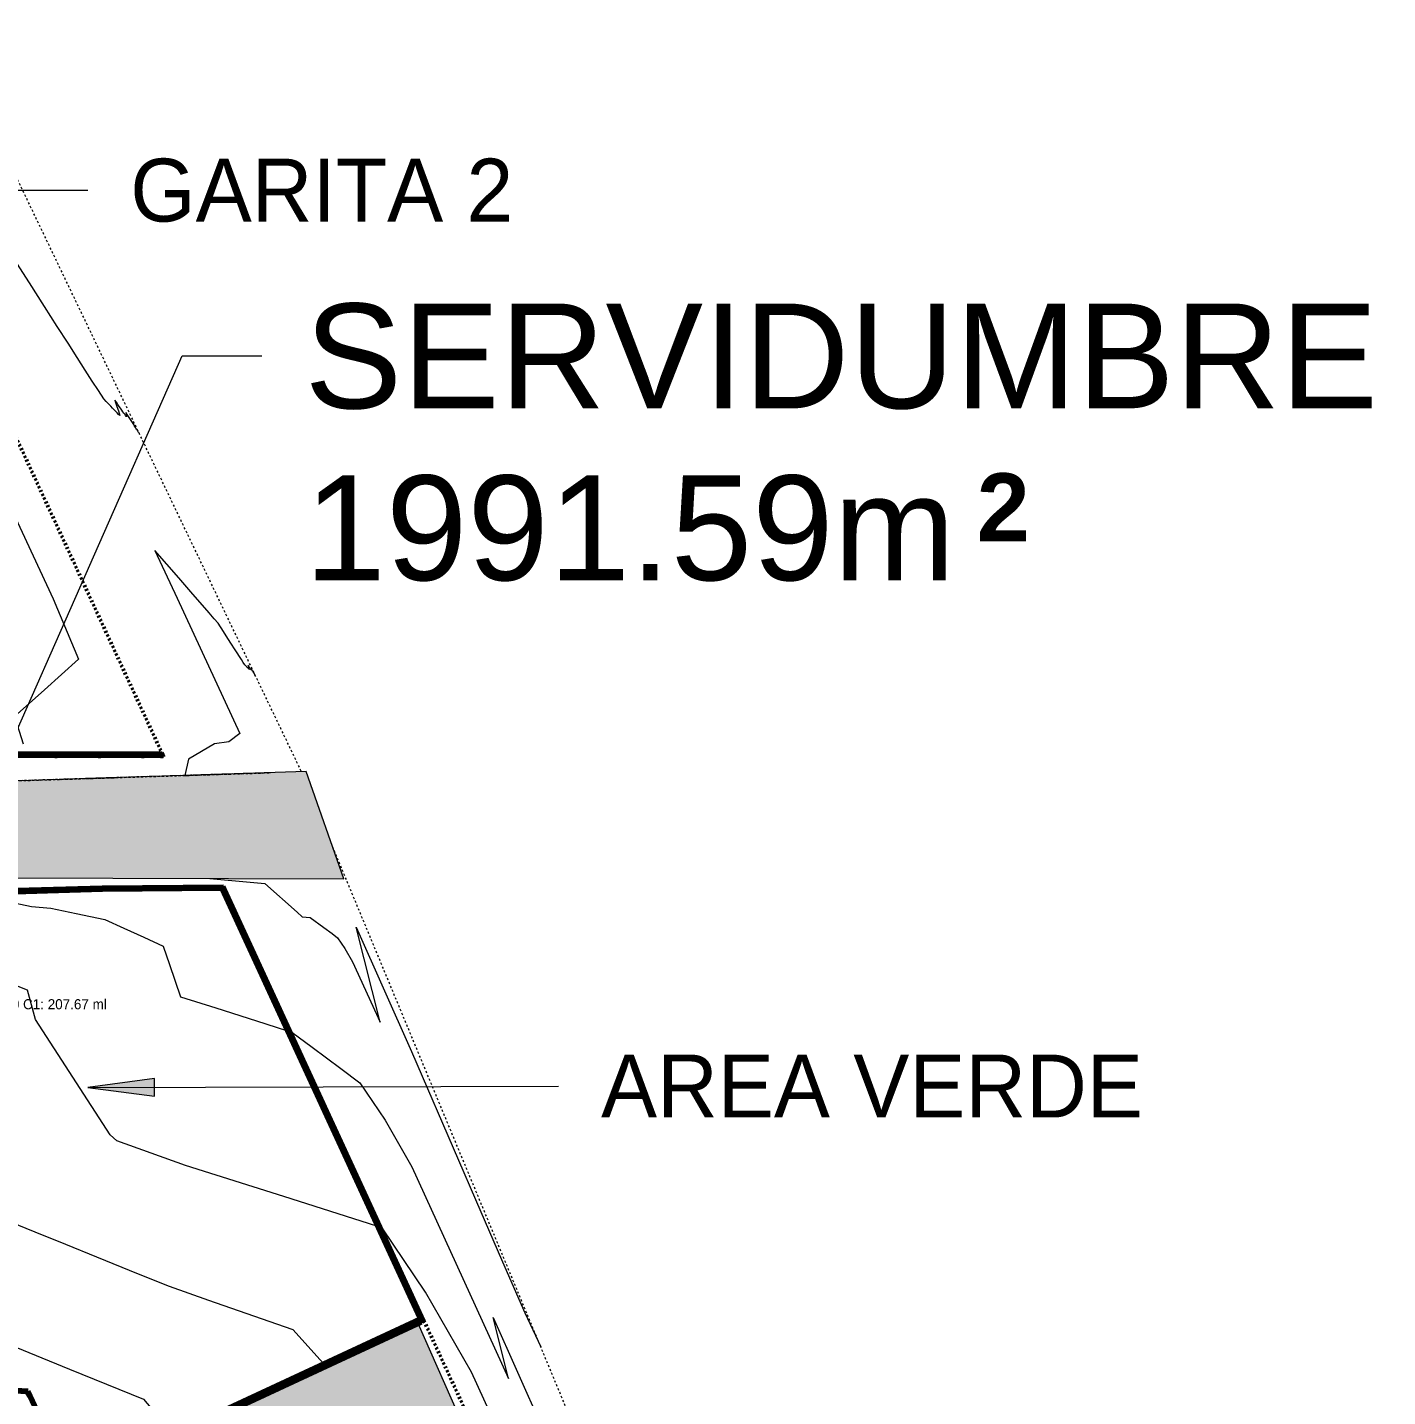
# Model space of a CAD drawing. Header units: metres. Extents: x -490 to 202, y -217 to 332.
# Drawn here: x 103.3 to 168.2, y -42.1 to 23.2 of the extents above; entities that cross this region are included whole.
import ezdxf

# ---------------------------------------------------------------- set-up
doc = ezdxf.new("R2010")
doc.units = ezdxf.units.M
doc.linetypes.add('0-2', pattern=[0.00106, 0.00053, -0.00053])
doc.linetypes.add('Trazo', pattern=[0.00635, 0.003175, -0.003175])
doc.layers.add('A-DETL', color=94, linetype='Continuous', lineweight=9, true_color=0x00a600)
doc.layers.add('C-TOPO-MAJR', color=66, linetype='Continuous', lineweight=18, true_color=0x647b04)
for name, color, linetype, lineweight in [('A-DETL-GENF', 7, 'Continuous', 9), ('A-DETL-THIN', 7, 'Continuous', 9), ('A-FLOR-HRAL', 7, 'Continuous', 9), ('A-GENM', 7, 'Continuous', 9), ('C-TOPO', 7, '0-2', 9), ('G-ANNO-TEXT', 7, 'Continuous', 9)]:
    doc.layers.add(name, color=color, linetype=linetype, lineweight=lineweight)
doc.layers.add('CUANT MURO PERIMETRAL H2.10', color=4, linetype='Continuous')
doc.layers.add('CUANT MURO PERIMETRAL H3.00', color=5, linetype='Continuous')
doc.styles.add('Arial_B_1', font='arial.ttf', dxfattribs={"height": 5})
doc.styles.add('Arial_B_2', font='arial.ttf', dxfattribs={"height": 3.249454})
doc.styles.add('Bahnschrift_B', font='bahnschrift.ttf', dxfattribs={"height": 3})

# ---------------------------------------------------------------- blocks, each defined once
blk = doc.blocks.new('Placa corriente - Placa corriente 200x50x3cm-V6-PLANTA DE MURO PERIMETRAL')
at = {"layer": 'A-GENM', "true_color": 0x7f7f7f}
blk.add_hatch(color=8, dxfattribs=at).paths.add_polyline_path([(-0.989, 0.007), (0.989, 0.007), (0.989, 0.025), (-0.989, 0.025)])
at = {"layer": 'A-GENM'}
for p, q in [((0.989, 0.025), (-0.989, 0.025)), ((-0.989, 0.025), (-0.989, 0.007)), ((0.989, 0.007), (0.989, 0.025))]:
    blk.add_line(p, q, dxfattribs=at)
blk = doc.blocks.new('Barandilla - Poteau de fin - 12x12x4 cm-1835587-PLANTA DE MURO PERIMETRAL')
at = {"layer": 'A-FLOR-HRAL', "true_color": 0xc8cac5}
blk.add_hatch(color=9, dxfattribs=at).paths.add_polyline_path([(0.06, -0.06), (0, -0.06), (0, 0.035), (0.02, 0.035), (0.02, 0.06), (0.06, 0.06)])
at = {"layer": 'A-FLOR-HRAL'}
for p, q in [((0.02, 0.035), (0, 0.035)), ((0.06, 0.06), (0.02, 0.06)), ((0.02, 0.06), (0.02, 0.035)), ((0.06, 0.06), (0.06, -0.06)), ((0, -0.06), (0.06, -0.06))]:
    blk.add_line(p, q, dxfattribs=at)
blk = doc.blocks.new('Barandilla - Plaques lisses - 200x25x4 cm-V78-PLANTA DE MURO PERIMETRAL')
at = {"layer": 'A-FLOR-HRAL', "true_color": 0xc8cac5}
for points in [[(0.02, -1), (0, -1), (0, 1), (0.02, 1), (0.02, -0.975)], [(0.03, -0.975), (0.02, -0.975), (0.03, -0.975)]]:
    blk.add_hatch(color=9, dxfattribs=at).paths.add_polyline_path(points)
at = {"layer": 'A-FLOR-HRAL'}
for p, q in [((0.02, 0.975), (0.02, -0.975)), ((0.02, 0.975), (0.02, -0.975)), ((0.03, -0.975), (0.03, 0.975))]:
    blk.add_line(p, q, dxfattribs=at)
blk = doc.blocks.new('Barandilla - Poteau du milieu - 12x12x4 cm-1835430-PLANTA DE MURO PERIMETRAL')
at = {"layer": 'A-FLOR-HRAL', "true_color": 0xc8cac5}
blk.add_hatch(color=9, dxfattribs=at).paths.add_polyline_path([(0.06, -0.06), (0.02, -0.06), (0.02, -0.035), (0, -0.035), (0, 0.035), (0.02, 0.035), (0.02, 0.06), (0.06, 0.06)])
at = {"layer": 'A-FLOR-HRAL'}
for p, q in [((0.02, 0.035), (0, 0.035)), ((0.06, 0.06), (0.02, 0.06)), ((0.02, 0.06), (0.02, 0.035)), ((0.06, 0.06), (0.06, -0.06)), ((0, -0.035), (0.02, -0.035)), ((0.02, -0.035), (0.02, -0.06)), ((0.02, -0.06), (0.06, -0.06))]:
    blk.add_line(p, q, dxfattribs=at)
blk = doc.blocks.new('Barandilla - Plaques lisses - 200x25x4 cm-V84-PLANTA DE MURO PERIMETRAL')
at = {"layer": 'A-FLOR-HRAL', "true_color": 0xc8cac5}
for points in [[(0.02, -1), (0, -1), (0.01, 1), (0.02, 1), (0.02, -0.975)], [(0.03, -0.975), (0.02, -0.975), (0.03, -0.975)]]:
    blk.add_hatch(color=9, dxfattribs=at).paths.add_polyline_path(points)
at = {"layer": 'A-FLOR-HRAL'}
for p, q in [((0.02, 0.975), (0.02, -0.975)), ((0.02, 0.975), (0.02, -0.975)), ((0.03, -0.975), (0.03, 0.975))]:
    blk.add_line(p, q, dxfattribs=at)
blk = doc.blocks.new('Barandilla - Poteau du milieu - 12x12x4 cm-1835603-PLANTA DE MURO PERIMETRAL')
at = {"layer": 'A-FLOR-HRAL', "true_color": 0xc8cac5}
blk.add_hatch(color=9, dxfattribs=at).paths.add_polyline_path([(0.06, -0.06), (0.02, -0.06), (0.02, -0.035), (0, -0.035), (0, 0.035), (0.02, 0.035), (0.02, 0.06), (0.06, 0.06)])
at = {"layer": 'A-FLOR-HRAL'}
for p, q in [((0.02, 0.035), (0, 0.035)), ((0.06, 0.06), (0.02, 0.06)), ((0.02, 0.06), (0.02, 0.035)), ((0.06, 0.06), (0.06, -0.06)), ((0, -0.035), (0.02, -0.035)), ((0.02, -0.035), (0.02, -0.06)), ((0.02, -0.06), (0.06, -0.06))]:
    blk.add_line(p, q, dxfattribs=at)
blk = doc.blocks.new('Barandilla - Barandilla-1835155-PLANTA DE MURO PERIMETRAL')
at = {"extrusion": (0, 0, -1), "zscale": -1, "rotation": 270.1094747386188}
for name, p in [('Barandilla - Plaques lisses - 200x25x4 cm-V78-PLANTA DE MURO PERIMETRAL', (-103.585, -11.536)), ('Barandilla - Poteau du milieu - 12x12x4 cm-1835430-PLANTA DE MURO PERIMETRAL', (-104.62, -11.538)), ('Barandilla - Plaques lisses - 200x25x4 cm-V84-PLANTA DE MURO PERIMETRAL', (-105.655, -11.54)), ('Barandilla - Poteau du milieu - 12x12x4 cm-1835430-PLANTA DE MURO PERIMETRAL', (-106.69, -11.542)), ('Barandilla - Plaques lisses - 200x25x4 cm-V84-PLANTA DE MURO PERIMETRAL', (-107.725, -11.544)), ('Barandilla - Poteau du milieu - 12x12x4 cm-1835603-PLANTA DE MURO PERIMETRAL', (-108.76, -11.546)), ('Barandilla - Poteau de fin - 12x12x4 cm-1835587-PLANTA DE MURO PERIMETRAL', (-109.66, -11.548))]:
    blk.add_blockref(name, p, dxfattribs=at)

msp = doc.modelspace()

# ---------------------------------------------------------------- hatches: boundary and pattern name
at = {"layer": 'A-DETL-GENF', "true_color": 0x00ffff}
h = msp.add_hatch(color=4, dxfattribs=at)
h.paths.add_polyline_path([(105.222, -46.357), (122.044, -38.544), (121.981, -38.408), (105.295, -46.157), (103.289, -41.838), (98.136, -41.563), (99.098, -23.589), (-20.032, -17.217), (-20.993, -35.193), (-45.109, -33.904), (-45.109, -34.054), (-20.852, -35.351), (-19.89, -17.375), (98.94, -23.731), (97.979, -41.704), (103.191, -41.983), (104.448, -44.691)])
h.paths.add_polyline_path([(-49.96, -33.794), (-48.991, -15.668), (-80.475, -13.984), (-80.624, -13.134), (-80.815, -12.293), (-81.049, -11.462), (-81.324, -10.644), (-81.64, -9.841), (-81.813, -9.445), (-81.95, -9.507), (-81.609, -10.316), (-81.309, -11.141), (-81.053, -11.981), (-80.841, -12.832), (-80.673, -13.694), (-80.605, -14.127), (-49.148, -15.81), (-50.11, -33.786)])
h.paths.add_polyline_path([(-104.928, -26.815), (-93.033, -19.484), (-93.5, -19.151), (-93.515, -19.119), (-93.652, -19.181), (-93.62, -19.249), (-93.304, -19.475), (-104.873, -26.605), (-114.811, -8.823), (-114.945, -8.891), (-107.257, -22.647)])
h.paths.add_polyline_path([(-94.477, -17.359), (-94.34, -17.297), (-97.107, -11.186), (-97.244, -11.248), (-95.077, -16.034)])
h.paths.add_polyline_path([(-113.285, 7.927), (-113.135, 7.936), (-113.198, 8.336), (-113.348, 8.323), (-113.331, 8.215)])
h.paths.add_polyline_path([(-113.371, 8.472), (-113.221, 8.485), (-121.797, 62.923), (-74.127, 70.433), (-69.189, 39.09), (-58.6, 40.758), (-54.752, 16.334), (-60.185, 15.478), (-59.976, 14.149), (-58.189, 11.141), (-58.016, 11.145), (-59.832, 14.201), (-60.013, 15.353), (-54.58, 16.209), (-58.475, 40.929), (-69.064, 39.261), (-74.002, 70.604), (-121.969, 63.048), (-113.521, 9.423)])
h.paths.add_polyline_path([(65.881, 38.428), (82.984, 46.371), (76.411, 60.595), (59.281, 52.639), (62.574, 45.547), (62.71, 45.61), (59.48, 52.566), (76.338, 60.396), (82.785, 46.444), (65.954, 38.627), (63.553, 43.797), (63.417, 43.733), (64.52, 41.358)])
h.paths.add_polyline_path([(-239.123, 228.663), (-231.116, 230.391), (-231.147, 230.538), (-239.044, 228.834), (-251.485, 252.325), (-231.634, 255.506), (-226.464, 231.548), (-229.192, 230.959), (-229.161, 230.813), (-226.286, 231.433), (-231.517, 255.676), (-251.716, 252.44), (-246.123, 241.88)])
at = {"layer": 'A-DETL-GENF', "true_color": 0x0000ff}
h = msp.add_hatch(color=5, dxfattribs=at)
h.paths.add_polyline_path([(122.044, -38.543), (122.18, -38.48), (112.605, -17.734), (106.829, -17.783), (92.665, -18.205), (82.757, -18.714), (59.119, -19.256), (44.277, -18.719), (29.226, -15.706), (10.599, -10.167), (-9.563, -4.566), (-25.721, -1.021), (-43.893, 0.638), (-53.874, 1.663), (-58.09, 1.903), (-62.208, 1.982), (-66.746, 2.693), (-75.408, 2.12), (-77.815, 1.694), (-79.423, 1.75), (-83.064, 0.069), (-83.327, -0.091), (-83.399, -0.139), (-83.556, -0.259), (-83.705, -0.387), (-83.916, -0.603), (-83.978, -0.672), (-84.1, -0.826), (-84.213, -0.988), (-84.315, -1.157), (-84.407, -1.332), (-84.487, -1.512), (-84.556, -1.696), (-84.613, -1.885), (-84.659, -2.077), (-84.692, -2.271), (-84.713, -2.467), (-84.719, -2.807), (-84.718, -2.861), (-84.702, -3.058), (-84.674, -3.253), (-84.634, -3.446), (-84.581, -3.636), (-84.517, -3.823), (-84.441, -4.005), (-81.95, -9.507), (-81.813, -9.445), (-84.38, -3.762), (-84.443, -3.577), (-84.493, -3.388), (-84.532, -3.196), (-84.557, -3.002), (-84.57, -2.807), (-84.57, -2.611), (-84.558, -2.416), (-84.533, -2.222), (-84.495, -2.03), (-84.445, -1.841), (-84.382, -1.656), (-84.308, -1.475), (-84.222, -1.299), (-84.125, -1.13), (-84.017, -0.967), (-83.898, -0.811), (-83.71, -0.603), (-83.632, -0.525), (-83.486, -0.395), (-83.327, -0.273), (-83.169, -0.166), (-83, -0.067), (-82.825, 0.02), (-79.392, 1.599), (-77.805, 1.544), (-75.39, 1.971), (-66.753, 2.542), (-62.222, 1.832), (-58.096, 1.753), (-53.758, 1.5), (-43.005, 0.406), (-25.744, -1.169), (-9.6, -4.711), (10.757, -10.371), (29.189, -15.852), (44.259, -18.868), (59.144, -19.405), (82.762, -18.864), (92.671, -18.355), (106.831, -17.933), (112.509, -17.885), (121.981, -38.408)])
h.paths.add_polyline_path([(109.748, -11.548), (109.679, -11.398), (75.647, -11.333), (42.569, -8.333), (6.866, 0.166), (6.727, 0.399), (6.599, 0.638), (6.482, 0.883), (6.376, 1.133), (6.215, 1.601), (6.201, 1.646), (6.131, 1.908), (6.073, 2.173), (6.028, 2.44), (5.995, 2.709), (5.974, 2.98), (5.967, 3.251), (5.971, 3.522), (5.99, 3.806), (6.019, 4.062), (6.061, 4.33), (6.116, 4.595), (6.182, 4.858), (6.262, 5.118), (6.352, 5.373), (6.455, 5.624), (6.643, 6.01), (6.695, 6.111), (6.831, 6.345), (6.979, 6.573), (7.136, 6.793), (7.304, 7.006), (7.481, 7.212), (9.826, 9.799), (9.715, 9.9), (7.193, 7.108), (7.025, 6.895), (6.867, 6.675), (6.719, 6.449), (6.473, 6.01), (6.455, 5.977), (6.339, 5.732), (6.234, 5.482), (6.141, 5.228), (6.059, 4.97), (5.988, 4.709), (5.93, 4.445), (5.884, 4.178), (5.841, 3.806), (5.827, 3.64), (5.817, 3.369), (5.819, 3.099), (5.834, 2.828), (5.86, 2.559), (5.899, 2.291), (5.95, 2.025), (6.059, 1.601), (6.087, 1.502), (6.173, 1.245), (6.271, 0.993), (6.38, 0.745), (6.5, 0.502), (6.631, 0.265), (6.772, 0.035), (42.545, -8.482), (75.641, -11.483), (107.53, -11.544)])
h.paths.add_polyline_path([(-97.244, -11.248), (-97.107, -11.186), (-99.189, -6.603), (-99.456, -6.099), (-99.536, -5.955), (-99.726, -5.64), (-99.926, -5.332), (-100.15, -5.012), (-100.356, -4.737), (-100.586, -4.45), (-100.825, -4.171), (-101.073, -3.9), (-101.331, -3.638), (-101.597, -3.384), (-101.871, -3.14), (-102.278, -2.807), (-102.443, -2.679), (-102.741, -2.463), (-114.884, -8.692), (-118.551, -2.131), (-120.797, 0.522), (-120.97, 0.494), (-118.675, -2.217), (-114.945, -8.891), (-102.753, -2.638), (-102.466, -2.85), (-102.144, -3.107), (-101.914, -3.302), (-101.649, -3.541), (-101.392, -3.788), (-101.144, -4.044), (-100.904, -4.309), (-100.672, -4.58), (-100.337, -5.012), (-100.238, -5.146), (-100.034, -5.439), (-99.841, -5.739), (-99.657, -6.045), (-99.456, -6.411), (-99.321, -6.674), (-99.168, -6.997), (-97.272, -11.186)])
h.paths.add_polyline_path([(-18.254, 6.235), (-17.85, 6.333), (-17.449, 6.443), (-17.051, 6.566), (-16.658, 6.701), (-16.124, 6.907), (-15.884, 7.006), (-15.505, 7.176), (-15.131, 7.358), (-14.763, 7.551), (-14.4, 7.756), (-14.045, 7.971), (-13.436, 8.377), (-13.354, 8.434), (-13.019, 8.681), (-12.692, 8.938), (-12.373, 9.205), (-12.063, 9.481), (-11.761, 9.767), (-11.468, 10.062), (-10.748, 10.847), (-1.993, 20.509), (-2.105, 20.61), (-11.575, 10.168), (-11.863, 9.877), (-12.16, 9.595), (-12.466, 9.323), (-12.78, 9.06), (-13.101, 8.806), (-13.436, 8.559), (-13.944, 8.215), (-14.111, 8.107), (-14.461, 7.894), (-14.817, 7.693), (-15.179, 7.502), (-15.547, 7.322), (-16.124, 7.07), (-16.299, 6.997), (-16.682, 6.852), (-17.069, 6.718), (-17.46, 6.596), (-17.854, 6.487), (-18.252, 6.389), (-28.996, 9.076), (-47.46, 11.34), (-58.084, 11.141), (-58.027, 11.046), (-57.899, 11.022), (-57.691, 11.005), (-57.581, 11.003), (-47.467, 11.19), (-29.023, 8.928), (-18.812, 6.374)])
at = {"layer": 'A-DETL-GENF', "true_color": 0xd2c9aa}
msp.add_hatch(color=9, dxfattribs=at).paths.add_polyline_path([(-344.836, -34.659), (-342.163, -33.669), (-340.394, -33.05), (-337.673, -32.288), (-318.31, -29.503), (-298.534, -26.037), (-277.947, -22.855), (-255.322, -18.806), (-236.55, -15.828), (-218.664, -12.839), (-199.663, -9.934), (-182.339, -6.868), (-166.659, -4.367), (-150.146, -1.775), (-130.582, -0.444), (-119.677, 1.224), (-104.832, 1.744), (-96.049, 2.435), (-87.287, 3.254), (-75.417, 3.307), (-64.903, 4.824), (-46.528, 3.638), (-27.282, 0.853), (-7.599, -3.112), (11.015, -8.37), (32.262, -13.864), (43.349, -16.698), (64.125, -17.345), (80.999, -17.025), (98.552, -17.335), (118.362, -17.386), (116.561, -12.276), (98.282, -12.853), (81.155, -13.139), (63.761, -12.987), (43.886, -11.339), (30.407, -7.216), (12.815, -3.204), (-6.645, 2.074), (-26.877, 5.186), (-46.323, 8.319), (-65.24, 9.896), (-76.123, 8.838), (-87.97, 8.725), (-96.802, 8.207), (-105.244, 8.143), (-120.399, 6.558), (-131.625, 4.737), (-150.77, 2.676), (-168.377, -0.144), (-182.941, -2.318), (-200.678, -4.93), (-207.237, -6.578), (-219.281, -8.078), (-238.302, -10.755), (-255.99, -14.014), (-279.56, -17.433), (-299.701, -20.546), (-319.59, -23.259), (-339.02, -25.336), (-345.568, -24.355), (-350.806, -25.168), (-346.845, -31.464)])
at = {"layer": 'A-DETL-GENF', "true_color": 0xfffdfb}
msp.add_hatch(color=7, dxfattribs=at).paths.add_polyline_path([(108.17, -52.705), (124.729, -45.015), (121.899, -38.611), (105.222, -46.357), (107.53, -51.326)])
at = {"layer": 'G-ANNO-TEXT'}
msp.add_hatch(color=256, dxfattribs=at).paths.add_polyline_path([(106.138, -27.35), (109.314, -27.758), (109.311, -26.923)])

# ---------------------------------------------------------------- linework, layer by layer
at = {"layer": 'A-DETL', "color": 1, "linetype": 'Trazo', "lineweight": 50, "true_color": 0xff0000}
for p, q in [((82.984, 46.371), (109.748, -11.548)), ((122.18, -38.48), (167.356, -136.36))]:
    msp.add_line(p, q, dxfattribs=at)
at = {"layer": 'A-DETL-THIN', "color": 5, "lineweight": 50, "true_color": 0x0000ff}
for p, q in [((75.641, -11.483), (109.748, -11.548)), ((109.679, -11.398), (75.647, -11.333)), ((109.748, -11.548), (109.679, -11.398)), ((106.829, -17.783), (92.665, -18.205)), ((92.671, -18.355), (106.831, -17.933)), ((112.605, -17.734), (106.829, -17.783)), ((106.831, -17.933), (112.509, -17.885)), ((112.509, -17.885), (122.044, -38.543)), ((112.674, -17.884), (112.605, -17.734)), ((122.18, -38.48), (112.674, -17.884)), ((122.044, -38.543), (122.18, -38.48))]:
    msp.add_line(p, q, dxfattribs=at)
at = {"layer": 'A-DETL-THIN'}
for p, q in [((116.561, -12.276), (98.282, -12.853)), ((118.362, -17.386), (116.561, -12.276)), ((98.552, -17.335), (118.362, -17.386))]:
    msp.add_line(p, q, dxfattribs=at)
at = {"layer": 'A-DETL-THIN', "color": 4, "lineweight": 70, "true_color": 0x00ffff}
for p, q in [((105.222, -46.357), (122.044, -38.544)), ((121.981, -38.408), (105.295, -46.157)), ((122.044, -38.544), (121.981, -38.408)), ((103.289, -41.838), (98.136, -41.563)), ((105.295, -46.157), (103.289, -41.838))]:
    msp.add_line(p, q, dxfattribs=at)
at = {"layer": 'A-DETL-THIN', "color": 253, "true_color": 0xaaaaaa}
msp.add_line((124.729, -45.015), (121.899, -38.611), dxfattribs=at)
at = {"layer": 'C-TOPO', "color": 253, "true_color": 0xaaaaaa}
for p, q in [((116.319, -12.25), (-44.666, 323.516)), ((116.332, -12.283), (116.319, -12.25)), ((173.493, -149.64), (117.839, -15.903))]:
    msp.add_line(p, q, dxfattribs=at)
at = {"layer": 'C-TOPO', "color": 250, "true_color": 0x2a3024}
for p, q in [((98.282, -12.853), (114.85, -12.33)), ((114.85, -12.33), (111.039, -12.45)), ((103.417, -12.691), (101.435, -12.753)), ((105.09, -12.638), (103.417, -12.691)), ((106.023, -12.608), (105.09, -12.638)), ((107.614, -12.558), (106.023, -12.608)), ((110.769, -12.459), (107.614, -12.558)), ((111.039, -12.45), (110.769, -12.459))]:
    msp.add_line(p, q, dxfattribs=at)
at = {"layer": 'C-TOPO', "color": 253, "true_color": 0xaeb2ac}
for p, q in [((111.039, -12.45), (112.906, -12.391)), ((104.842, -12.646), (105.09, -12.638)), ((105.09, -12.638), (106.023, -12.608)), ((106.023, -12.608), (107.53, -12.561)), ((110.769, -12.459), (111.039, -12.45))]:
    msp.add_line(p, q, dxfattribs=at)
at = {"layer": 'C-TOPO', "color": 250, "true_color": 0x161913}
for p, q in [((112.906, -12.391), (111.039, -12.45)), ((105.09, -12.638), (104.842, -12.646)), ((106.023, -12.608), (105.09, -12.638)), ((107.53, -12.561), (106.023, -12.608)), ((111.039, -12.45), (110.769, -12.459))]:
    msp.add_line(p, q, dxfattribs=at)
at = {"layer": 'C-TOPO-MAJR', "color": 9, "true_color": 0xcbd3ab}
for p, q in [((106.896, 5.513), (106.642, 5.907)), ((107.666, 4.718), (107.608, 4.776)), ((107.858, 4.83), (107.811, 4.898)), ((108.005, 4.668), (107.966, 4.678)), ((102.054, 1.201), (104.481, -4.026)), ((113.627, -7.175), (113.554, -7.063)), ((113.391, -10.45), (112.87, -10.846)), ((111.956, -17.369), (114.586, -17.616)), ((114.586, -17.616), (116.133, -18.98)), ((118.055, -20.2), (118.4, -20.711)), ((118.936, -19.699), (121.579, -25.634)), ((118.4, -20.711), (118.766, -21.347)), ((115.814, -24.686), (115.868, -24.704)), ((119.117, -27.123), (120.324, -28.914)), ((120.324, -28.914), (121.604, -31.138)), ((120.178, -34.046), (120.126, -34.03)), ((122.247, -37.117), (120.178, -34.046)), ((124.442, -40.929), (122.247, -37.117)), ((125.478, -38.32), (134.728, -59.093))]:
    msp.add_line(p, q, dxfattribs=at)
at = {"layer": 'C-TOPO-MAJR', "color": 9, "true_color": 0xcbd3ab, "flags": 128}
for points in [[(106.642, 5.907), (106.348, 6.367), (106.014, 6.887), (105.633, 7.483), (105.194, 8.169), (104.681, 8.97), (104.075, 9.917), (103.348, 11.053), (102.46, 12.442), (101.796, 13.209), (100.947, 14.183), (99.816, 15.482), (98.233, 17.301), (95.857, 20.03), (94.16, 21.979), (94.138, 21.311)], [(107.608, 4.776), (107.544, 4.842), (107.475, 4.914), (107.399, 4.992), (107.317, 5.077), (107.227, 5.171), (107.128, 5.273), (107.018, 5.387), (106.896, 5.513)], [(107.811, 4.898), (107.757, 4.978), (107.699, 5.063), (107.639, 5.153), (107.574, 5.249), (107.506, 5.35), (107.433, 5.458), (107.461, 5.345), (107.525, 5.15), (107.593, 4.942), (107.666, 4.718)], [(107.966, 4.678), (107.932, 4.726), (107.896, 4.777), (107.858, 4.83)], [(108.457, 4.075), (108.433, 4.114), (108.407, 4.155), (108.381, 4.197), (108.355, 4.241), (108.327, 4.286), (108.298, 4.332), (108.269, 4.38), (108.017, 4.77), (107.992, 4.806), (107.966, 4.843), (107.953, 4.849), (107.97, 4.791), (107.987, 4.731), (108.005, 4.668)], [(108.6, 3.848), (108.582, 3.878), (108.562, 3.908), (108.542, 3.94), (108.522, 3.972), (108.501, 4.005), (108.479, 4.04), (108.457, 4.075)], [(113.554, -7.062), (113.47, -6.931), (113.375, -6.782), (113.266, -6.612), (113.14, -6.416), (112.994, -6.187), (112.821, -5.917), (112.613, -5.592), (112.359, -5.195), (112.169, -4.976), (111.927, -4.698), (111.604, -4.327), (111.151, -3.807), (110.473, -3.027), (109.341, -1.728), (110.397, -4.003), (113.391, -10.45)], [(104.481, -4.026), (105.689, -6.909), (104.063, -8.366), (102.757, -9.537), (102.759, -9.738), (102.761, -10.046), (103.043, -10.956)], [(113.847, -7.402), (113.83, -7.386), (113.812, -7.367), (113.792, -7.346), (113.77, -7.324), (113.747, -7.3), (113.721, -7.273), (113.693, -7.244), (113.662, -7.211), (113.627, -7.175)], [(113.901, -7.37), (113.888, -7.351), (113.873, -7.328), (113.856, -7.304), (113.839, -7.278), (113.82, -7.251), (113.801, -7.222), (113.78, -7.191), (113.788, -7.223), (113.806, -7.279), (113.826, -7.338), (113.847, -7.402)], [(113.943, -7.417), (113.932, -7.414), (113.923, -7.4), (113.912, -7.386), (113.901, -7.37)], [(114.114, -7.651), (114.108, -7.642), (114.103, -7.634), (114.097, -7.625), (114.091, -7.615), (114.085, -7.606), (114.079, -7.596), (114.073, -7.586), (114.066, -7.575), (114.058, -7.563), (114.051, -7.551), (114.043, -7.539), (114.035, -7.526), (114.027, -7.512), (114.019, -7.499), (113.947, -7.387), (113.94, -7.377), (113.932, -7.367), (113.929, -7.365), (113.933, -7.381), (113.938, -7.399), (113.943, -7.417)], [(112.87, -10.846), (112.178, -10.953), (110.948, -11.684), (110.769, -12.459)], [(119.932, -33.968), (115.487, -32.559), (110.796, -31.073), (107.516, -29.898), (107.2, -29.605), (103.646, -24.099), (103.263, -22.702), (100.646, -21.694), (99.337, -21.19), (98.028, -20.686), (96.719, -20.182), (95.41, -19.678), (94.102, -19.175), (92.793, -18.671), (92.622, -18.583)], [(102.094, -18.42), (103.454, -18.708), (104.374, -18.786)], [(104.374, -18.786), (105.586, -19.043), (106.945, -19.331)], [(106.945, -19.331), (107.859, -19.747), (108.817, -20.183), (109.731, -20.598)], [(116.133, -18.98), (116.373, -19.2), (116.756, -19.232)], [(116.756, -19.232), (117.406, -19.716), (117.795, -20.006), (118.055, -20.2)], [(118.766, -21.347), (120.084, -24.231), (118.936, -19.699)], [(109.731, -20.598), (110.033, -21.484), (110.555, -23.02), (112.24, -23.553), (114.184, -24.17), (115.62, -24.625)], [(115.868, -24.704), (116.843, -25.429), (118.207, -26.446), (119.117, -27.123)], [(121.579, -25.634), (123.821, -30.819), (124.636, -32.69), (125.935, -35.672), (126.995, -38.103), (127.754, -39.728)], [(121.604, -31.138), (126.216, -41.234), (125.478, -38.32)], [(115.942, -38.919), (114.059, -38.26), (111.91, -37.508), (110.028, -36.849), (108.559, -36.252), (106.56, -35.44), (105.091, -34.843), (103.622, -34.247), (101.623, -33.435), (100.154, -32.838), (98.809, -31.595), (98.676, -31.472)], [(98.328, -37.976), (101.715, -39.351), (105.257, -40.788), (108.798, -42.225), (110.194, -43.882)], [(117.397, -40.537), (117.213, -40.332), (115.942, -38.919)], [(132.021, -56.941), (132.349, -58.236), (124.442, -40.929)]]:
    msp.add_lwpolyline(points, dxfattribs=at)
at = {"layer": 'CUANT MURO PERIMETRAL H2.10', "const_width": 0.15}
msp.add_lwpolyline([(-45.105, -33.979), (-20.923, -35.272), (-19.965, -17.371), (-19.637, -17.313), (98.695, -23.642), (99.015, -23.735), (98.058, -41.634), (103.195, -41.908), (103.36, -42.17), (105.258, -46.257), (122.013, -38.476)], dxfattribs=at)
at = {"layer": 'CUANT MURO PERIMETRAL H3.00', "const_width": 0.15}
for points in [[(75.644, -11.408), (109.714, -11.473)], [(92.668, -18.28), (106.831, -17.858), (112.509, -17.81), (112.681, -18.078), (122.112, -38.512)]]:
    msp.add_lwpolyline(points, dxfattribs=at)
at = {"layer": 'G-ANNO-TEXT'}
for p, q in [((12.107, 15.407), (106.131, 15.477)), ((101.014, -14.237), (110.64, 7.562)), ((110.64, 7.562), (114.449, 7.562)), ((109.311, -26.923), (106.138, -27.35)), ((106.138, -27.35), (128.598, -27.28)), ((106.138, -27.35), (109.314, -27.758)), ((109.314, -27.758), (109.311, -26.923))]:
    msp.add_line(p, q, dxfattribs=at)

# ---------------------------------------------------------------- block references
at = {"layer": 'A-FLOR-HRAL'}
msp.add_blockref('Barandilla - Barandilla-1835155-PLANTA DE MURO PERIMETRAL', (0, 0), dxfattribs=at)
at = {"layer": 'A-GENM', "rotation": 0.4820444632116607}
msp.add_blockref('Placa corriente - Placa corriente 200x50x3cm-V6-PLANTA DE MURO PERIMETRAL', (107.838, -17.782), dxfattribs=at)
msp.add_blockref('Placa corriente - Placa corriente 200x50x3cm-V6-PLANTA DE MURO PERIMETRAL', (107.838, -17.782), dxfattribs=at)

# ---------------------------------------------------------------- texts
at = {"layer": 'CUANT MURO PERIMETRAL H2.10', "insert": (99.015, -23.135), "char_height": 0.48, "attachment_point": 1}
msp.add_mtext('MURO H2.10 C1: 207.67 ml', dxfattribs=at)
at = {"layer": 'G-ANNO-TEXT', "attachment_point": 1}
for s, insert, char_height, width, style in [('GARITA 2', (108.163, 16.977), 3, 21.16455, 'Bahnschrift_B'), ('SERVIDUMBRE', (116.481, 10.062), 5, 63.33331, 'Arial_B_1'), ('\\fArial|b1|i0|c0|p34|;2', (148.562, 1.961), 3.24945, 3.12658, 'Arial_B_2'), ('1991.59m', (116.481, 1.86), 5, 38.88184, 'Arial_B_1'), ('AREA VERDE', (130.63, -25.78), 3, 30.22362, 'Bahnschrift_B')]:
    msp.add_mtext(s, dxfattribs=dict(at, insert=insert, char_height=char_height, width=width, style=style))

doc.saveas('drawing.dxf')
